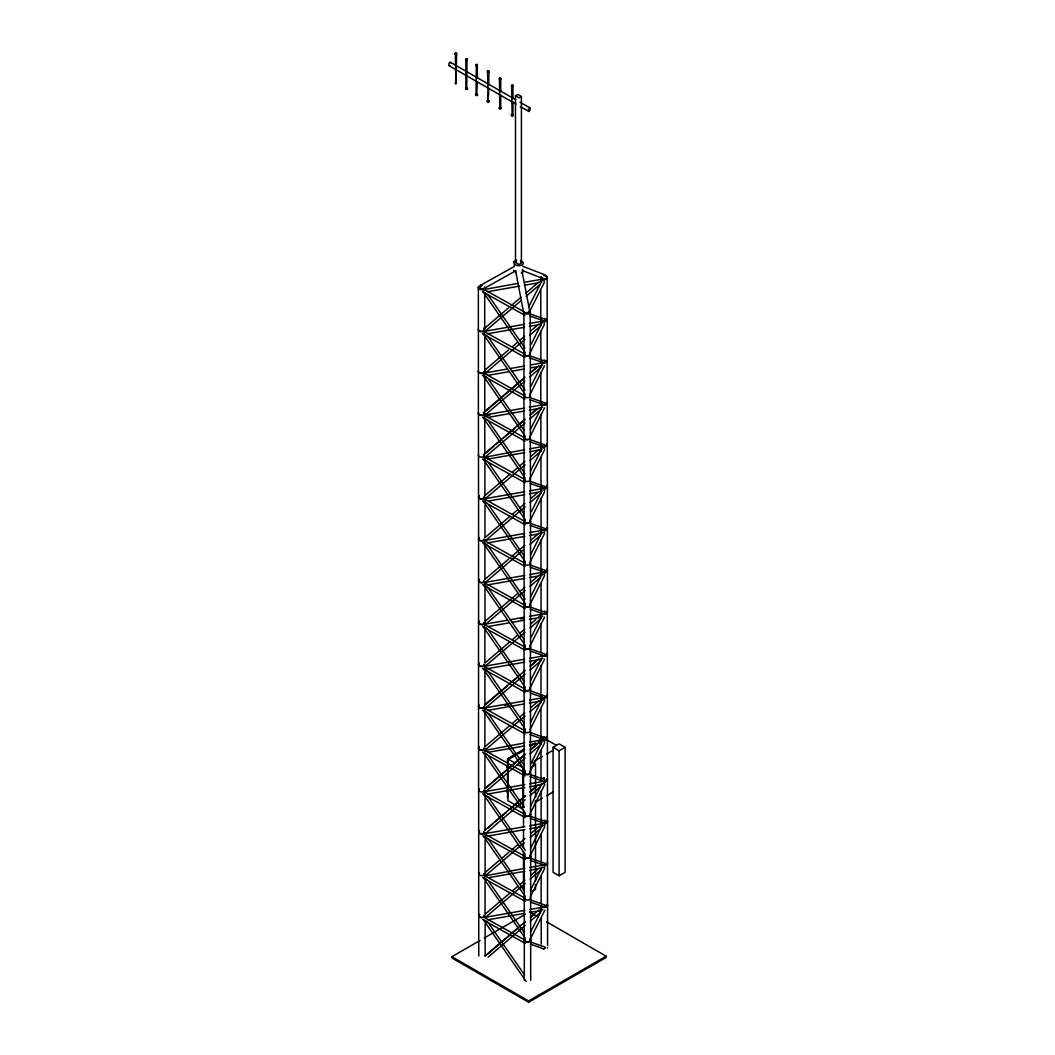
<?xml version="1.0" encoding="UTF-8"?>
<svg xmlns="http://www.w3.org/2000/svg" width="1055" height="1055" viewBox="0 0 1055 1055"><rect width="100%" height="100%" fill="white"/><g stroke="black" fill="none" stroke-linecap="round" stroke-linejoin="round"><path stroke-width="1.5" d="M507.152 767.592L507.89 767.156M507.89 790.815L507.086 791.276M515.486 95.807L517.834 94.449L521.407 96.506L521.407 263.157L519.06 264.515L515.486 262.444L515.486 95.807L519.06 97.864L521.407 96.506M515.486 262.444L516.515 261.231M538.208 282.278L541.545 281.936M538.274 324.294L541.611 323.951M538.406 533.434L542.798 532.617M538.472 575.45L542.863 574.632M538.367 700.916L542.758 700.111M538.591 826.619L542.995 825.814M484.641 288.186L484.641 287.501M484.983 622.556L484.918 623.03A3.191 1.846 0 0 1 480.328 624.257A3.191 1.846 0 0 1 479.445 621.382M485.036 874.213L485.115 873.725A3.191 1.846 0 0 1 480.829 875.544A3.191 1.846 0 0 1 479.577 872.564M455.905 83.147L455.338 53.713M455.905 52.869L456.485 54.095M455.246 82.765L455.905 82.382M456.578 53.911L456.077 83.134M467.009 59.383L466.706 88.884L465.875 88.515L465.875 59.647C469.277 58.078 464.055 59.515 467.18 58.895M467.009 59.924L466.099 59.436M465.875 88.515L467.207 88.515M477.335 65.581L476.372 64.5M477.361 81.512L476.702 94.726L476.029 94.33L476.372 65.146M487.529 71.305L488.636 71.133M488.834 88.093L488.175 101.306L487.595 71.872M487.7 71.133L488.808 72.162L487.502 72.056M487.502 100.924L488.834 100.924M499.754 108.085L499.437 78.795M499.424 107.755L500.663 107.94M500.729 107.847L500.743 94.924M512.123 115.127L511.622 85.89L513.047 85.495M512.901 84.888L512.625 86.22M511.622 114.758L512.954 114.758L511.438 115.905L513.139 115.905L512.295 115.048M514.326 264.779L514.352 266.453L480.79 285.18L480.117 287.606L481.937 289.611M528.937 306.464L542.455 279.641M529.412 312.003L544.459 282.133M531.14 344.233L542.521 321.656M530.19 352.581L544.525 324.149M531.087 385.959L541.769 364.779M530.138 394.306L544.472 365.861M530.441 429.372L541.822 406.795M530.203 436.322L544.538 407.876M530.546 471.058L541.927 448.467M530.309 477.994L544.644 449.549M531.324 511.662L541.993 490.483M530.375 520.01L544.71 491.564M530.56 554.785L541.953 532.195M530.322 561.722L544.657 533.276M530.625 596.8L542.006 574.21M530.388 603.737L544.723 575.292M531.219 637.128L541.888 615.962M530.269 645.475L544.604 617.043M530.573 680.554L541.953 657.964M530.335 687.491L544.657 659.045M530.52 722.266L541.901 699.689M530.283 729.203L544.617 700.771M530.586 764.282L541.967 741.691M530.349 771.218L544.683 742.786M530.691 805.967L542.072 783.377M530.454 812.904L544.776 784.458M530.757 847.969L542.138 825.392M529.795 856.33L544.842 826.474M530.705 889.695L542.085 867.105M530.467 896.631L544.802 868.186M530.771 931.71L542.151 909.12M529.808 940.058L544.868 910.201M483.757 289.545L517.952 283.426M486.737 335.49L482.491 333.446M486.685 377.202L482.438 375.171M486.856 460.89L482.61 458.859M486.922 502.905L482.676 500.874M486.869 544.617L482.623 542.587M486.935 586.633L482.689 584.602M486.817 628.384L482.57 626.34M486.869 670.4L482.636 668.356M486.83 712.112L482.583 710.068M486.896 754.127L482.649 752.083M487.014 879.527L482.768 877.496M487.067 921.543L482.834 919.498M456.142 53.739L455.035 53.911L456.142 54.385M475.858 65.344L477.137 65.265M477.269 65.674L476.478 64.988M476.056 94.238L477.361 94.33M499.648 79.323C502.879 79.006 498.237 77.951 499.754 79.231M538.538 365.623L538.92 366.441L542.626 365.201M538.657 616.806L539.052 617.623L542.745 616.384M538.723 658.821L539.118 659.626L542.811 658.386M538.92 909.964L539.316 910.782L543.009 909.542M514.312 754.378L514.312 755.182M507.758 790.723L507.943 791.448M483.309 373.035L484.733 371.782M483.441 498.448L484.852 497.182M483.52 624.178L484.931 622.925M483.414 749.657L484.825 748.404M483.467 791.672L484.891 790.406M483.638 875.36L485.049 874.107M507.758 767.077L507.943 767.803M483.652 329.107L508.497 307.915M510.976 305.792L520.919 297.312M525.891 293.079L537.061 283.544M483.718 329.793L485.234 331.178L521.144 300.543M526.102 296.31L539.725 284.692M484.957 370.068L508.563 349.93M512.282 346.752L517.253 342.506M519.733 340.396L524.704 336.149M530.916 330.848L537.127 325.56M483.783 371.808L485.247 373.233L524.928 339.38M529.874 335.16L541.017 325.652M483.322 412.729L525.034 377.136M529.953 372.956L537.312 366.678M484.904 411.78L499.819 399.067M502.299 396.944L508.51 391.642M512.242 388.464L515.961 385.286M519.693 382.108L522.172 379.985M530.876 372.573L537.087 367.272M483.731 413.534L485.26 414.905L524.876 381.106M529.834 376.872L540.978 367.364M483.388 454.745L525.1 419.151M530.006 414.971C535.716 409.432 536.454 408.588 542.679 407.217M484.97 453.795L493.674 446.371M496.153 444.261L499.885 441.069M503.604 437.891L508.576 433.658M512.308 430.48L514.787 428.356M519.759 424.123L524.717 419.877M530.929 414.575L535.9 410.342M483.797 455.536L485.26 456.96L524.942 423.108M529.9 418.888L541.044 409.38M485.076 495.468L509.921 474.275M512.4 472.152L517.372 467.919M519.851 465.796L524.823 461.563M531.034 456.261L537.246 450.96M483.704 496.945L485.419 498.593L525.047 464.793M529.992 460.56L541.136 451.065M485.142 537.483L509.987 516.291M512.466 514.167L517.438 509.934M519.917 507.811L524.889 503.565M531.1 498.276L537.312 492.975M483.77 538.96L485.432 540.648L525.113 506.809M530.058 502.576L541.202 493.067M485.089 579.195L508.695 559.058M511.174 556.948L524.849 545.29M531.061 539.989L537.272 534.687M483.731 580.672L485.432 582.32L523.821 549.576M530.019 544.301L539.923 535.848M485.155 621.21L517.451 593.662M519.944 591.538L524.902 587.305M531.113 582.004L537.325 576.703M483.652 622.45L485.498 624.336L525.126 590.536M530.072 586.303L539.975 577.85M485.036 662.962L509.882 641.757M512.361 639.647L517.332 635.4M519.812 633.29L524.783 629.044M530.995 623.742L535.966 619.509M483.665 664.439L485.326 666.127L525.008 632.275M529.953 628.055L541.096 618.547M484.733 704.872L525.232 670.334M530.138 666.14L537.496 659.863M485.102 704.964L500.004 692.251M502.483 690.128L507.455 685.895M512.427 681.662L517.398 677.415M531.061 665.758L536.032 661.525M483.731 706.441L485.392 708.129L525.06 674.29M530.019 670.07L541.162 660.562M485.049 746.689L509.895 725.497M512.374 723.374L517.346 719.128M519.838 717.018L524.797 712.771M531.008 707.47L537.219 702.182M483.691 748.166L485.392 749.815L525.021 716.002M529.966 711.782L541.11 702.274M484.759 788.599L525.245 754.061M530.151 749.868L537.509 743.59M485.115 788.705L509.961 767.499M512.44 765.389L517.412 761.143M519.891 759.02L524.863 754.787M531.074 749.485L537.285 744.184M483.744 790.169L485.458 791.817L525.087 758.018M530.032 753.798L541.175 744.289M484.852 830.285L525.35 795.734M530.256 791.553C535.966 786.028 536.692 785.171 542.929 783.799M487.7 828.254L492.672 824.021M495.151 821.898L500.123 817.665M502.602 815.541L506.334 812.363M511.306 808.117L524.968 796.459M529.94 792.226L536.151 786.925M483.718 831.617L485.564 833.503L525.179 799.703M530.138 795.47L540.041 787.017M485.274 872.393L498.949 860.735M501.428 858.612L508.879 852.255M511.372 850.132L517.583 844.831M520.062 842.721L525.034 838.474M531.245 833.173L537.457 827.885M483.783 873.632L485.564 875.558L524.005 842.76M530.203 837.485L540.107 829.032M485.234 914.105L510.079 892.912M512.559 890.789L517.53 886.556M520.01 884.433L524.981 880.187M531.192 874.898L537.404 869.597M483.731 915.344L485.577 917.23L525.205 883.431M530.151 879.197L541.294 869.689M484.931 956.015L525.43 921.477M530.335 917.296L537.694 911.006M486.54 955.052L498.962 944.462M501.442 942.339L510.145 934.928M512.625 932.805L517.596 928.558M522.568 924.325L525.047 922.202M531.258 916.901L533.738 914.79M488.122 957.136L525.258 925.433M530.217 921.213L540.12 912.76M449.997 65.766C448.151 66.425 448.718 61.783 450.393 62.285L515.684 99.737M455.444 52.987L456.749 53.779L456.248 54.24M477.163 65.094L475.937 64.579L476.926 65.318M455.206 83.174C457.619 80.351 454.415 86.246 456.406 83.134M487.41 71.16L488.795 71.054M487.845 71.727C486.039 73.177 491.063 71.991 487.951 71.569M477.401 94.739C478.508 92.84 473.827 94.409 476.702 94.91C479.788 95.227 473.985 96.401 476.438 94.647M499.332 78.637C503.011 78.782 498.435 76.936 499.754 78.558M511.82 84.967L512.519 85.732M485.247 373.233L484.416 371.808M485.432 540.648L484.852 539.514M485.326 666.127L484.97 665.283M485.392 708.129L485.036 707.298M485.564 875.558L485.221 874.714M543.642 280.947L544.578 280.406M543.694 322.962L544.631 322.421M543.813 448.375L544.749 447.834M543.879 490.377L544.815 489.837M543.839 532.102L544.776 531.562M543.905 574.105L544.842 573.564M540.002 615.803L540.938 615.263M543.8 699.584L544.736 699.043M514.405 755.644L513.653 756.145L513.653 755.037L516.08 753.639L516.541 754.839M524.454 749.037L507.547 758.809L507.547 770.19M530.098 745.779L532.907 744.157M538.551 740.9L541.36 739.278M522.95 809.356L507.917 800.679L507.917 759.02L524.572 749.406M530.124 746.202L535.676 742.997M538.446 741.388L541.228 739.792M508.55 759.389L514.26 756.092M518.546 753.613L522.818 751.147M543.852 741.599L544.789 741.058M507.323 766.312L508.22 766.669L508.075 769.557L507.323 766.312L508.286 765.759M507.323 769.121L508.286 768.567M553.084 747.322L559.097 743.854L565.111 747.322L565.111 872.3L559.097 875.782L553.084 872.3L553.084 747.322L559.097 750.791L565.111 747.322M534.054 761.288L542.375 756.488M546.543 754.074L553.479 750.079M530.705 767.183L535.518 764.413L535.518 797.303M508.075 793.202L507.323 789.971L508.286 789.417M508.075 790.406L507.323 789.971M507.323 792.767L508.286 792.213M543.958 783.272L544.894 782.731M535.439 802.156L542.375 798.147M546.543 795.747L553.479 791.738M544.024 825.287L544.96 824.746M543.971 866.999L544.908 866.458M531.905 891.475L535.518 889.391L535.518 884.459M546.49 921.767L606.124 956.199L606.124 957.492L528.608 1002.25L452.12 958.098L451.936 956.687L480.13 940.414M484.351 937.974L525.232 914.369M540.266 908.975L541.202 908.434M451.936 956.687L528.608 1000.944L606.124 956.199M507.059 767.42L507.798 766.985M483.876 288.582L515.882 270.7M540.793 280.366L541.822 279.839M540.859 322.368L541.888 321.854M540.978 447.782L542.006 447.254M541.057 573.524L542.085 572.997M540.951 698.99L541.98 698.476M541.017 741.006L542.046 740.491M541.175 824.694L542.217 824.179M467.154 60.003L465.901 59.753M477.031 65.159L477.546 64.698L476.478 64.342M488.795 71.766L487.555 71.766M512.756 85.521L512.295 86.273M499.595 108.124C497.683 109.43 502.483 109.43 500.584 108.124M500.413 108.085C502.444 106.542 496.72 107.94 500.584 108.243M542.943 867.527L529.623 870.454M480.79 285.18L482.28 285.496M521.302 273.126L523.346 271.517L522.515 269.315M541.729 449.351L529.465 451.817M541.795 491.366L529.518 493.832M543.101 740.017L544.116 739.647M541.769 742.588L529.505 745.054M483.889 331.441L524.506 324.307M506.624 369.145L483.915 373.127L483.744 374.09M524.52 408.034L483.902 415.169L484.562 415.973M455.47 52.816L456.34 52.816M455.734 52.882L455.338 53.449M455.47 53.462L456.142 53.423M456.077 53.62L456.38 52.987M466.983 60.082L465.664 59.647L466.983 59.212M477.137 65.911L476.082 65.832M512.123 85.521L511.411 85.89L512.123 86.259M487.911 101.24C485.682 101.887 489.586 103.219 489.032 101.504M516.739 259.978L513.561 261.825C513.759 265.979 521.249 267.1 523.346 263.79L523.109 262.313L520.537 260.453M524.441 282.292L542.283 279.166M487.542 291.721L519.64 286.09M524.467 285.246L538.907 282.714M529.373 323.45L542.336 321.182M487.608 333.736L524.52 327.261M529.346 326.417L538.973 324.729M509.868 368.577L524.454 366.019M530.942 364.885L543.918 362.617M487.555 375.448L508.431 371.782M511.635 371.228L524.48 368.973M530.902 367.852L538.92 366.441M529.386 407.177L542.362 404.909M485.392 415.828L490.14 414.997M487.621 417.464L524.546 410.988M529.359 410.144L538.986 408.456M524.625 449.72L484.403 457.316M529.491 448.863L542.468 446.582M485.485 457.514L488.663 456.947M487.726 459.136L524.638 452.661M484.153 498.83L524.691 491.722M529.557 490.878L542.521 488.597M489.388 500.874L524.704 494.676M484.1 540.556L524.638 533.448M529.505 532.59L542.481 530.309M487.74 542.863L524.665 536.388M529.478 535.544L539.105 533.856M485.788 582.281L524.704 575.45M529.57 574.606L542.547 572.324M487.806 584.879L524.717 578.404M529.544 577.56L539.171 575.872M484.047 624.309L506.743 620.327M509.987 619.76L524.586 617.201M529.452 616.344L544.037 613.786M520.326 618.876L523.491 618.322M487.687 626.63L508.55 622.964M511.767 622.397L524.599 620.155M529.412 619.311L539.052 617.623M484.113 666.325L524.652 659.217M529.518 658.36L542.481 656.091M486.144 668.923L524.665 662.171M529.478 661.314L539.118 659.626M485.682 707.747L524.599 700.929M529.465 700.072L542.441 697.803M504.488 705.386L507.653 704.832M487.7 710.358L524.625 703.883M529.439 703.039L539.065 701.351M524.665 742.944L484.443 750.54M529.531 742.087L544.116 739.529M487.766 752.36L524.678 745.898M484.232 791.725L524.77 784.617M529.636 783.773L540.978 781.781M487.872 794.046L524.783 787.571M529.597 786.727L539.237 785.039M484.285 833.74L524.823 826.632M529.689 825.775L541.044 823.797M487.924 836.061L524.849 829.586M529.663 828.742L539.29 827.054M524.783 868.344L484.562 875.953M529.65 867.5L544.235 864.942M489.494 877.496L524.797 871.298M484.311 917.468L524.849 910.36M529.716 909.502L541.057 907.524M487.951 919.789L524.863 913.313M529.676 912.47L539.316 910.782M486.592 419.468L482.504 417.173M486.83 796.05L482.755 793.769M486.896 838.066L482.808 835.771M476.926 65.964L476.267 65.911M487.951 70.922L488.61 70.975M512.519 86.378L511.675 86.246M543.668 274.762L546.503 276.028L547.004 277.742L546.226 278.573A3.191 1.846 0 0 1 543.035 278.573L522.225 270.476M539.092 450.129L538.353 449.984M539.131 743.366L538.393 743.208M539.25 868.766L538.512 868.608M455.905 54.293L455.246 53.911M499.648 78.677L500.743 78.888L500.743 91.719M486.144 293.791L482.425 291.444M530.164 313.942L544.947 319.138M529.887 316.012L542.89 320.588M530.23 355.957L545 361.153M529.953 358.027L542.956 362.603A1.464 1.424 -70.6 0 0 543.681 362.735M530.19 397.669L544.96 402.865M529.9 399.74L542.916 404.316M530.243 439.684L545.026 444.88M529.966 441.755L542.969 446.331M530.349 481.357L545.119 486.553M530.072 483.427L543.074 488.003M530.414 523.372L545.184 528.568M530.124 525.443L543.14 530.019M530.375 565.084L545.145 570.28M530.085 567.168L543.088 571.744M530.428 607.1L545.211 612.296M530.151 609.17L543.154 613.746A1.464 1.424 -70.6 0 0 543.879 613.878M530.309 648.851L545.079 654.047M530.032 650.922L543.035 655.498M530.375 690.854L545.145 696.049M530.085 692.937L543.101 697.513M530.322 732.579L545.105 737.775M530.045 734.649L543.048 739.225M530.388 774.581L545.158 779.777M530.111 776.665L543.114 781.241M530.494 816.267L545.264 821.463M530.203 818.337L543.22 822.913M530.56 858.282L545.33 863.478M530.269 860.353L543.285 864.929A1.464 1.424 -70.6 0 0 544.987 864.546M530.507 899.994L545.277 905.19M530.23 902.065L543.233 906.641M530.573 942.01L545.343 947.205M530.283 944.08L541.848 948.142M522.753 266.256L544.908 274.867M541.888 362.511L542.573 362.788M541.901 446.239L542.587 446.516M542.072 529.927L542.758 530.203M542.085 613.654L542.771 613.931M542.033 697.408L542.705 697.685M542.217 864.836L542.89 865.113M542.375 948.616L542.916 948.841A3.191 1.846 0 0 0 543.694 948.999M529.043 311.344A3.191 1.846 0 0 1 529.874 312.175L523.702 313.058L515.697 271.28M543.035 278.573L542.375 278.283A3.191 1.846 0 0 1 541.439 276.977M467.154 58.645L466.073 59.265M516.357 272.876L513.508 270.278M529.874 107.874L528.423 109.601L529.003 111.527L530.243 109.707L529.874 107.874L519.944 102.177M483.467 289.162L523.728 311.568M524.915 315.34L483.256 292.169L524.823 351.988M483.52 331.178L525.232 354.388M524.981 357.355L483.309 334.184L524.876 394.003M483.48 372.89L525.179 396.1M524.928 399.08L483.269 375.897L524.836 435.715M483.546 414.905L525.245 438.115M524.994 441.082L483.335 417.912L524.902 477.73M483.638 456.578L525.35 479.788M525.1 482.768L483.441 459.584L524.994 519.403M483.704 498.593L525.416 521.803M525.153 524.783L483.493 501.6L525.06 561.418M485.102 541.11L525.364 563.515M525.113 566.495L483.454 543.312L525.021 603.13M485.155 583.125L525.43 605.53M525.179 608.511L483.52 585.327L525.074 645.146M483.599 624.072L525.311 647.282M525.06 650.249L483.388 627.079L524.955 686.897M485.102 666.879L525.377 689.284M525.113 692.265L483.454 669.081L525.021 728.913M485.063 708.604L525.324 731.01M525.074 733.977L483.414 710.806L524.981 770.625M483.678 749.815L525.39 773.012M525.139 775.992L483.467 752.808L525.034 812.64M485.221 792.292L525.496 814.697M525.232 817.678L483.572 794.494L525.139 854.313M485.287 834.307L525.548 856.713M525.298 859.68L483.638 836.51L525.205 896.328M483.797 875.215L525.509 898.425M525.258 901.405L483.599 878.222L525.153 938.04M485.3 918.035L525.575 940.44M525.311 943.407L483.652 920.237L526.142 981.387M449.298 65.832L516.014 104.102M520.273 106.542L528.779 111.434M546.727 739.766L556.302 745.292M534.318 743.102L535.07 743.709M530.705 761.631L535.518 764.413M513.653 755.037L514.405 755.472M507.917 759.02L514.748 762.963M517.477 764.545L522.95 767.697L522.95 807.761M529.452 911.929L537.971 916.848M483.902 289.4L484.403 290.573M483.968 331.415L484.535 332.958M483.915 373.127L484.535 375.039M483.981 415.143L484.614 417.398M483.678 373.233L484.496 373.958M484.746 583.389L485.498 584.167M484.641 708.868L485.392 709.633M484.865 834.571L486.263 836.101M547.083 318.94A3.191 1.846 0 0 1 544.182 321.327A3.191 1.846 0 0 1 540.925 319.085L541.98 320.562M542.033 362.564L540.859 361.232A3.191 1.846 0 0 0 544.591 362.96A3.191 1.846 0 0 0 547.083 360.599M540.806 402.944L541.993 404.289M540.872 444.959L542.059 446.291M540.978 486.632L542.151 487.977M542.178 571.705L540.991 570.359A3.191 1.846 0 0 0 542.019 571.639L542.705 571.916A3.191 1.846 0 0 0 546.53 571.533A3.191 1.846 0 0 0 546.872 569.291M541.057 612.375L542.23 613.72M542.178 697.474L541.004 696.142L540.951 702.604M542.125 739.186L540.951 737.854A3.191 1.846 0 0 0 541.98 739.133L542.666 739.41A3.191 1.846 0 0 0 546.187 739.186A3.191 1.846 0 0 0 547.176 737.221M541.017 779.869L542.191 781.201M542.296 822.887L541.123 821.542A3.191 1.846 0 0 0 542.151 822.821L542.824 823.098A3.191 1.846 0 0 0 546.648 822.702A3.191 1.846 0 0 0 546.991 820.474M542.362 864.889L541.175 863.557A3.191 1.846 0 0 0 545.277 865.285A3.191 1.846 0 0 0 547.004 862.542M520.827 262.207L521.407 263.157M450.393 62.285L450.749 62.957M484.786 497.498L485.419 498.593M484.865 623.241L485.498 624.336M484.759 748.72L485.392 749.815M484.825 790.736L485.458 791.817M484.944 916.136L485.577 917.23M487.726 294.437L524.955 348.018M487.792 336.453L525.021 390.02M488.676 379.51L524.045 430.4M487.819 420.18L525.034 473.748M488.847 463.198L524.203 514.088M488.913 505.213L524.269 556.104M487.938 545.593L525.153 599.161M487.99 587.595L524.282 639.831M488.808 630.692L524.164 681.583M487.938 671.362L524.23 723.598M487.885 713.075L524.177 765.31M488.887 756.422L524.243 807.326M488.056 796.762L525.284 850.343M488.122 838.778L524.414 891.013M489.006 881.835L524.361 932.726M488.135 922.505L524.427 974.741M484.825 330.373L485.234 331.178M484.852 414.101L485.26 414.905M484.496 457.633L484.654 458.371M484.562 499.648L484.759 500.743M484.522 541.36L484.733 542.798M484.575 583.375L484.773 584.47M484.456 625.114L484.654 626.222M484.522 667.129L484.72 668.237M484.482 708.841L484.627 709.58M484.535 750.857L484.693 751.595M484.641 792.542L484.799 793.268M484.654 876.27L484.852 877.364M488.808 71.964L488.834 84.888M477.335 65.384L477.361 78.307M522.185 271.847L529.874 312.069M559.097 750.791L559.097 875.782M547.426 570.557L547.426 612.217M547.492 821.383L547.387 738.038M547.558 821.74L547.505 905.111M547.571 905.467L547.571 945.517M547.229 319.414L547.229 361.074M547.242 403.142L547.347 486.474M547.413 486.83L547.36 570.201M547.308 612.296L547.308 653.968M547.374 654.311L547.321 737.696M547.163 277.399L547.163 319.058M547.176 361.126L547.176 402.786A3.191 1.846 0 0 1 543.787 405.054A3.191 1.846 0 0 1 541.228 402.364M541.057 570.715L541.057 573.92M541.057 583.534L541.057 610.779M541.123 791.105L541.123 819.946M541.175 821.898L541.175 825.102M541.175 834.716L541.175 861.948M541.136 876.428L541.136 903.673M541.202 910.425L541.202 905.625A3.191 1.846 0 0 0 545.343 907.3A3.191 1.846 0 0 0 547.07 904.557M541.202 918.443L541.202 944.08M540.859 319.573L540.859 324.373M540.859 330.782L540.859 359.623M540.872 414.51L540.872 443.351M540.978 444.973L540.978 449.786M540.978 457.791L540.978 485.036M541.044 491.801L541.044 486.988A3.191 1.846 0 0 0 545.184 488.663A3.191 1.846 0 0 0 546.912 485.92M541.044 498.211L541.044 527.052M540.991 528.7L540.991 531.905M540.991 539.923L540.991 568.764M540.938 623.676L540.938 652.518M541.004 665.692L541.004 692.937M540.951 709.013L540.951 736.245M541.017 743.01L541.017 738.21A3.191 1.846 0 0 0 545.158 739.885A3.191 1.846 0 0 0 546.886 737.129M541.017 751.028L541.017 778.26M540.793 277.557L540.793 282.358M540.793 290.376L540.793 317.621M540.806 372.507L540.806 401.348M535.518 800.587L535.518 881.176M530.533 521.645L530.533 563.304M530.546 605.372L530.546 647.032M530.507 772.853L530.612 856.198M530.678 856.541L530.625 939.926M530.691 940.269L530.691 980.332M530.283 312.214L530.283 353.873M530.349 354.216L530.309 437.601M530.362 437.944L530.467 521.289M530.48 563.357L530.48 605.016M530.428 647.111L530.428 688.77M530.494 689.126L530.441 772.511M528.608 1000.944L528.608 1002.25M524.15 521.645L524.15 563.304M524.177 605.372L524.177 647.032M524.295 856.541L524.243 939.926M524.309 940.269L524.309 980.332M523.913 312.214L523.913 353.873M523.966 354.216L523.926 437.601M523.992 437.944L524.084 521.289M524.111 563.357L524.111 605.016M524.045 647.111L524.045 688.77M524.111 689.126L524.071 772.511M523.491 767.697L523.491 797.303M523.491 800.587L523.491 807.167M523.491 810.451L523.491 826.896M523.491 830.193L523.491 848.286M523.491 851.57L523.491 868.014M523.491 871.298L523.491 889.391M516.08 753.639L516.08 754.747M512.954 85.89L512.954 98.722M512.954 101.926L512.954 114.758M507.653 789.997L507.653 792.793M507.547 773.447L507.547 783.219M507.547 786.463L507.547 797.857M485.049 798.068L485.049 830.114M485.115 840.083L485.115 872.129M485.063 881.795L485.063 913.841M485.129 923.811L485.129 955.856M484.786 337.758L484.746 374.657M484.799 413.468L484.799 416.672M484.799 419.877L484.799 453.531M484.904 463.158L484.904 495.204M484.97 505.174L484.97 537.219M484.918 546.886L484.918 578.931M484.983 588.901L484.983 620.947M484.865 630.653L484.865 662.698M484.931 672.655L484.931 704.7M484.878 714.38L484.878 746.426M484.944 756.382L484.944 788.428M484.72 294.134L484.72 329.384M484.746 377.861L484.746 411.516M478.68 790.208L478.68 831.881M478.733 832.224L478.693 915.608M478.759 915.951L478.759 956.015M478.429 413.626L478.535 496.971M478.601 497.327L478.548 580.698M478.614 581.054L478.495 664.452M478.561 664.808L478.508 748.18M478.574 748.536L478.574 790.195M478.35 287.883L478.35 329.556M478.363 413.283L478.416 329.899A3.191 1.846 0 0 0 480.909 331.613A3.191 1.846 0 0 0 484.43 330.677M484.575 287.25A3.191 1.846 0 0 1 482.227 289.611A3.191 1.846 0 0 1 478.377 288.055A3.191 1.846 0 0 1 481.397 285.971M484.641 287.725A3.191 1.846 0 0 1 480.829 289.136L480.051 288.965A3.191 1.846 0 0 1 478.416 286.934A3.191 1.846 0 0 1 481.383 285.496M484.733 413.942A3.191 1.846 0 0 1 480.922 415.34A3.191 1.846 0 0 1 478.508 413.151M484.443 456.063A3.191 1.846 0 0 1 480.526 456.947A3.191 1.846 0 0 1 478.508 454.811M546.754 443.891A3.191 1.846 0 0 1 544.617 446.687A3.191 1.846 0 0 1 540.951 444.485M544.881 445.619A1.464 1.424 -70.6 0 1 543.325 446.45M529.94 478.693A3.191 1.846 0 0 1 529.003 481.12A3.191 1.846 0 0 1 524.731 480.79A3.191 1.846 0 0 1 524.928 478.311M530.256 437.469A3.191 1.846 0 0 1 526.353 439.724A3.191 1.846 0 0 1 524.928 436.651M484.364 330.32A3.191 1.846 0 0 1 480.447 331.204A3.191 1.846 0 0 1 478.429 329.068M483.691 328.118A3.191 1.846 0 0 1 484.232 328.474M546.134 276.12A3.191 1.846 0 0 1 544.934 279.232A3.191 1.846 0 0 1 540.872 277.083M543.839 275.632A3.191 1.846 0 0 1 545.448 275.843M547.018 318.584A3.191 1.846 0 0 1 546.028 320.549A3.191 1.846 0 0 1 542.507 320.773L541.822 320.496A3.191 1.846 0 0 1 540.793 319.217M544.697 318.425A1.464 1.424 -70.6 0 1 543.246 320.707M530.177 353.399A3.191 1.846 0 0 1 526.274 355.654A3.191 1.846 0 0 1 524.836 352.568M529.346 310.909A3.191 1.846 0 0 1 527.922 313.981A3.191 1.846 0 0 1 524.019 311.726A3.191 1.846 0 0 0 523.597 312.649M484.627 581.819A3.191 1.846 0 0 1 479.972 582.479A3.191 1.846 0 0 1 479.445 579.723M546.925 569.647A3.191 1.846 0 0 1 544.789 572.443A3.191 1.846 0 0 1 541.123 570.241M546.807 611.399A3.191 1.846 0 0 1 545.079 614.142A3.191 1.846 0 0 1 540.938 612.467M544.406 611.096A1.464 1.424 -70.6 0 1 544.96 611.584M530.124 646.108A3.191 1.846 0 0 1 529.188 648.535A3.191 1.846 0 0 1 524.915 648.218A3.191 1.846 0 0 1 525.1 645.726M530.124 604.449A3.191 1.846 0 0 1 529.188 606.876A3.191 1.846 0 0 1 524.915 606.546A3.191 1.846 0 0 1 525.1 604.067M484.522 707.298A3.191 1.846 0 0 1 479.867 707.945A3.191 1.846 0 0 1 479.339 705.202A3.191 1.846 0 0 0 479.92 707.892A3.191 1.846 0 0 0 484.575 707.232M484.812 748.509A3.191 1.846 0 0 1 480.223 749.736A3.191 1.846 0 0 1 479.339 746.861M546.833 695.126A3.191 1.846 0 0 1 544.697 697.922A3.191 1.846 0 0 1 541.03 695.707M544.301 736.575A1.464 1.424 -70.6 0 1 544.855 737.063M544.96 738.513A1.464 1.424 -70.6 0 1 544.472 739.093M543.773 739.357A1.464 1.424 -70.6 0 1 542.244 738.025M530.019 771.587A3.191 1.846 0 0 1 529.082 774.014A3.191 1.846 0 0 1 524.81 773.684A3.191 1.846 0 0 1 524.994 771.205M530.058 729.862A3.191 1.846 0 0 1 529.135 732.302A3.191 1.846 0 0 1 524.863 731.972A3.191 1.846 0 0 1 525.047 729.493M484.97 790.538A3.191 1.846 0 0 1 480.394 791.764A3.191 1.846 0 0 1 479.511 788.889M484.693 832.646A3.191 1.846 0 0 1 480.038 833.305A3.191 1.846 0 0 1 479.511 830.549M546.991 778.814A3.191 1.846 0 0 1 545.646 781.465A3.191 1.846 0 0 1 541.268 780.357A3.191 1.846 0 0 0 542.046 781.148L542.732 781.412A3.191 1.846 0 0 0 546.556 781.03A3.191 1.846 0 0 0 546.886 778.801M543.338 778.049A3.191 1.846 0 0 1 544.169 777.957M544.103 820.157A1.464 1.424 -70.6 0 1 545.026 820.75M544.921 822.531A1.464 1.424 -70.6 0 1 543.576 823.032M530.177 855.275A3.191 1.846 0 0 1 527.421 858.032A3.191 1.846 0 0 1 524.665 855.275M524.665 813.616A3.191 1.846 0 0 0 527.421 816.372A3.191 1.846 0 0 0 530.177 813.616A3.191 1.846 0 0 1 529.148 816.029A3.191 1.846 0 0 1 524.876 815.7A3.191 1.846 0 0 1 525.06 813.22M485.049 916.268A3.191 1.846 0 0 1 480.473 917.507A3.191 1.846 0 0 1 479.59 914.632M547.492 947.601A3.191 1.846 0 0 1 547.215 948.049M545 948.274A1.464 1.424 -70.6 0 1 543.655 948.775M530.256 939.359A3.191 1.846 0 0 1 527.5 942.115A3.191 1.846 0 0 1 524.744 939.359M484.759 833.002A3.191 1.846 0 0 1 480.091 833.661A3.191 1.846 0 0 1 479.577 830.905M547.057 820.83A3.191 1.846 0 0 1 544.921 823.625A3.191 1.846 0 0 1 541.255 821.41M530.243 897.291A3.191 1.846 0 0 1 527.487 900.047A3.191 1.846 0 0 1 524.717 897.291M530.243 855.631A3.191 1.846 0 0 1 527.487 858.388A3.191 1.846 0 0 1 524.717 855.631M484.799 623.109A3.191 1.846 0 0 1 480.21 624.349A3.191 1.846 0 0 1 479.326 621.474M484.509 665.23A3.191 1.846 0 0 1 479.854 665.89A3.191 1.846 0 0 1 479.326 663.133M547.163 653.493A3.191 1.846 0 0 1 546.174 655.458A3.191 1.846 0 0 1 542.652 655.683L541.967 655.406A3.191 1.846 0 0 1 541.083 654.601M544.947 654.786A1.464 1.424 -70.6 0 1 544.129 655.537M530.006 687.86A3.191 1.846 0 0 1 529.069 690.287A3.191 1.846 0 0 1 524.797 689.957A3.191 1.846 0 0 1 524.981 687.478M530.006 646.201A3.191 1.846 0 0 1 529.069 648.627A3.191 1.846 0 0 1 524.797 648.298A3.191 1.846 0 0 1 524.981 645.818M478.482 371.083A3.191 1.846 0 0 0 480.909 373.285A3.191 1.846 0 0 0 484.72 371.874A3.191 1.846 0 0 1 480.869 373.338A3.191 1.846 0 0 1 478.443 371.136M544.195 359.953A1.464 1.424 -70.6 0 1 544.934 360.77M544.868 361.891A1.464 1.424 -70.6 0 1 544.38 362.472M530.243 395.401A3.191 1.846 0 0 1 526.34 397.656A3.191 1.846 0 0 1 524.902 394.583M530.243 353.742A3.191 1.846 0 0 1 526.34 355.997A3.191 1.846 0 0 1 524.902 352.924M484.852 665.125A3.191 1.846 0 0 1 480.276 666.364A3.191 1.846 0 0 1 479.392 663.49M546.872 653.401A3.191 1.846 0 0 1 545.145 656.157A3.191 1.846 0 0 1 541.004 654.469M545.013 696.801A1.464 1.424 -70.6 0 1 543.457 697.619M530.058 688.203A3.191 1.846 0 0 1 529.135 690.629A3.191 1.846 0 0 1 524.863 690.313A3.191 1.846 0 0 1 525.047 687.82M484.838 497.287A3.191 1.846 0 0 1 480.249 498.527A3.191 1.846 0 0 1 479.366 495.639M546.846 485.564A3.191 1.846 0 0 1 546.516 487.806A3.191 1.846 0 0 1 542.692 488.188L542.006 487.911A3.191 1.846 0 0 1 541.123 487.107M544.987 487.305A1.464 1.424 -70.6 0 1 544.499 487.885M542.521 487.529A1.464 1.424 -70.6 0 1 542.27 486.817M530.045 520.366A3.191 1.846 0 0 1 529.109 522.792A3.191 1.846 0 0 1 524.836 522.476A3.191 1.846 0 0 1 525.021 519.983M484.944 748.377A3.191 1.846 0 0 1 480.671 750.184A3.191 1.846 0 0 1 479.405 747.217M543.246 778.023A3.191 1.846 0 0 1 544.064 777.944M544.815 780.845A1.464 1.424 -70.6 0 1 544.209 781.28M542.824 740.017A1.464 1.147 26.7 0 1 543.681 739.608M530.085 771.93A3.191 1.846 0 0 1 529.148 774.37A3.191 1.846 0 0 1 524.876 774.04A3.191 1.846 0 0 1 525.06 771.548M484.707 916.373A3.191 1.846 0 0 1 480.051 917.032A3.191 1.846 0 0 1 479.524 914.276M547.004 904.201A3.191 1.846 0 0 1 546.675 906.43A3.191 1.846 0 0 1 542.85 906.825L542.165 906.548A3.191 1.846 0 0 1 541.281 905.744M545.264 905.572A1.464 1.424 -70.6 0 1 544.327 906.693M530.203 939.003A3.191 1.846 0 0 1 527.434 941.759A3.191 1.846 0 0 1 524.678 939.003M484.891 497.644A3.191 1.846 0 0 1 480.315 498.87A3.191 1.846 0 0 1 479.432 495.995M484.614 539.751A3.191 1.846 0 0 1 479.959 540.411A3.191 1.846 0 0 1 479.432 537.654A3.191 1.846 0 0 0 479.906 540.463A3.191 1.846 0 0 0 484.562 539.804M546.912 527.579A3.191 1.846 0 0 1 545.567 530.243A3.191 1.846 0 0 1 541.189 529.122M545.171 528.951A1.464 1.424 -70.6 0 1 544.235 530.072M530.058 562.434A3.191 1.846 0 0 1 529.122 564.86A3.191 1.846 0 0 1 524.849 564.544A3.191 1.846 0 0 1 525.047 562.051M530.098 520.722A3.191 1.846 0 0 1 529.175 523.148A3.191 1.846 0 0 1 524.902 522.818A3.191 1.846 0 0 1 525.087 520.339M484.39 414.048A3.191 1.846 0 0 1 480.46 414.932A3.191 1.846 0 0 1 478.443 412.795M547.044 402.311A3.191 1.846 0 0 1 546.042 404.276A3.191 1.846 0 0 1 542.521 404.5L541.848 404.223A3.191 1.846 0 0 1 540.885 402.469M544.934 403.247A1.464 1.424 -70.6 0 1 543.642 404.447M530.19 437.126A3.191 1.846 0 0 1 526.287 439.381A3.191 1.846 0 0 1 524.863 436.295M484.562 581.463A3.191 1.846 0 0 1 479.906 582.123A3.191 1.846 0 0 1 479.392 579.38M545 571.032A1.464 1.424 -70.6 0 1 543.444 571.85M530.058 604.093A3.191 1.846 0 0 1 529.122 606.52A3.191 1.846 0 0 1 524.849 606.203A3.191 1.846 0 0 1 525.047 603.711M465.585 88.356L467.523 88.515L465.585 88.356M465.585 89.227L467.523 89.372L465.585 89.227M487.212 100.766L489.164 100.924L487.212 100.766M511.332 114.599L513.284 114.758L511.332 114.599"/></g></svg>
